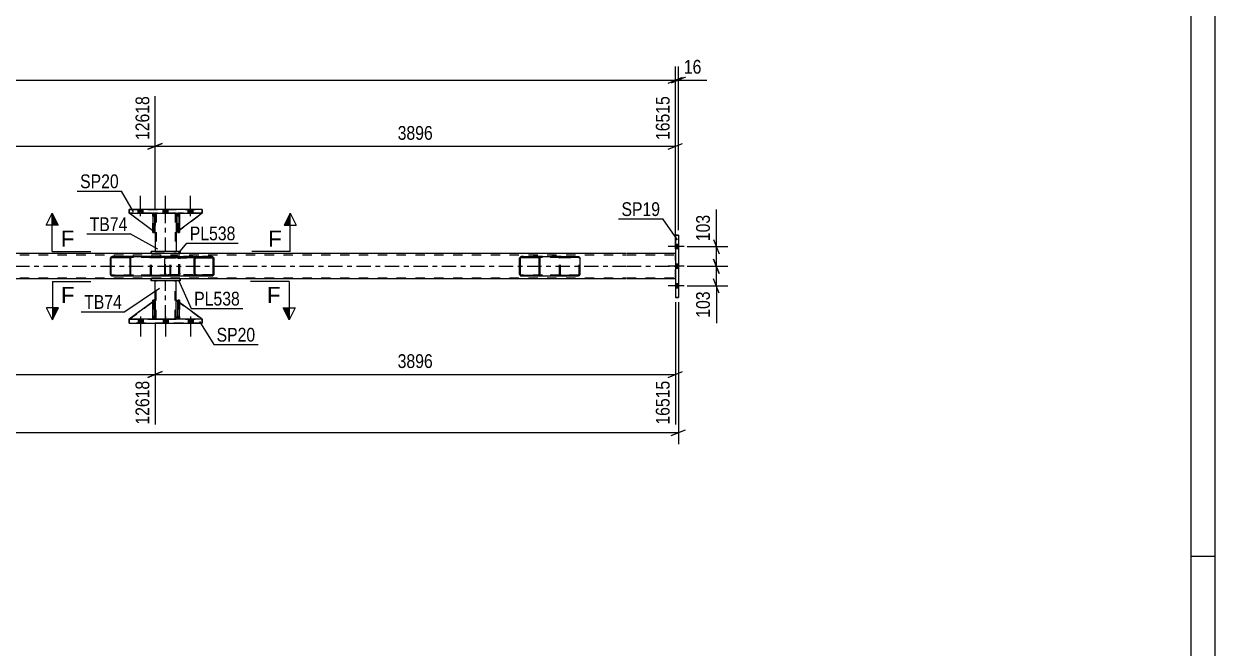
# Model space of a CAD drawing. Header units: millimetres. Extents: x -87 to 754, y -430 to 164.
# Drawn here: x 505.7 to 753.6, y -299.7 to -169.7 of the extents above; entities that cross this region are included whole.
import ezdxf

# ---------------------------------------------------------------- set-up
doc = ezdxf.new("R2010")
doc.units = ezdxf.units.MM
doc.linetypes.add('DXK_LINE_DOT2', pattern=[3.9198, 1.9599, -1.9599])
doc.linetypes.add('DXK_LINE_DOT3', pattern=[5.9187, 2.979, -0.9799, 0.9799, -0.9799])
doc.styles.add('Arial', font='ARIAL.TTF', dxfattribs={"height": 0.2})
doc.styles.add('Arial Narrow', font='ARIALN.TTF', dxfattribs={"height": 0.2})

# ---------------------------------------------------------------- blocks, each defined once
blk = doc.blocks.new('Unknown-814185698-1133')
at = {"color": 5, "linetype": 'Continuous'}
for p, q in [((753.57, -429.61), (753.57, 164.39)), ((748.57, -424.61), (748.57, 159.39)), ((753.57, -280.61), (748.57, -280.61))]:
    blk.add_line(p, q, dxfattribs=at)
blk = doc.blocks.new('Part-814185698-5415 - 5375')
at = {"linetype": 'Continuous'}
h = blk.add_hatch(dxfattribs=at)
h.set_pattern_fill('', scale=0.7, style=0, pattern_type=0)
h.set_pattern_definition([(45, (613.052, -218.4015), (-1.57154, 1.57154), [])])
h.paths.add_polyline_path([(613.08, -218.52), (613.05, -218.4), (612.98, -218.3), (612.87, -218.23), (612.74, -218.2), (609.16, -218.2), (609.03, -218.23), (608.92, -218.3), (608.85, -218.4), (608.82, -218.52), (608.82, -221.88), (608.85, -222.01), (608.92, -222.11), (609.03, -222.18), (609.16, -222.2), (612.74, -222.2), (612.87, -222.18), (612.98, -222.11), (613.05, -222.01), (613.08, -221.88)])
h.paths.add_polyline_path([(612.89, -221.95), (612.86, -222), (612.8, -222.03), (612.74, -222.04), (609.16, -222.04), (609.1, -222.03), (609.04, -222), (609, -221.95), (608.99, -221.88), (608.99, -218.52), (609, -218.46), (609.04, -218.41), (609.1, -218.38), (609.16, -218.36), (612.74, -218.36), (612.8, -218.38), (612.86, -218.41), (612.89, -218.46), (612.91, -218.52), (612.91, -221.88)])
at = {"color": 2, "linetype": 'Continuous'}
for p, q in [((608.85, -218.4), (608.82, -218.52)), ((608.82, -221.88), (608.82, -218.52)), ((608.99, -218.52), (609, -218.46)), ((608.99, -221.88), (608.99, -218.52)), ((609, -218.46), (609.04, -218.41)), ((609.16, -218.2), (609.03, -218.23)), ((609.04, -218.41), (609.1, -218.38)), ((609.1, -218.38), (609.16, -218.36)), ((609.16, -218.2), (612.74, -218.2)), ((609.16, -218.36), (612.74, -218.36)), ((612.74, -218.2), (621.09, -218.2)), ((612.87, -218.23), (612.74, -218.2)), ((612.74, -218.36), (612.8, -218.38)), ((612.8, -218.38), (612.86, -218.41)), ((612.86, -218.41), (612.89, -218.46)), ((612.89, -218.46), (612.91, -218.52)), ((612.91, -221.88), (612.91, -218.52)), ((613.08, -218.52), (613.05, -218.4)), ((613.08, -221.88), (613.08, -218.52)), ((621.09, -218.2), (621.22, -218.23)), ((621.4, -218.4), (621.43, -218.52)), ((621.43, -221.88), (621.43, -218.52)), ((608.82, -221.88), (608.85, -222.01)), ((609, -221.95), (608.99, -221.88)), ((609.04, -222), (609, -221.95)), ((609.03, -222.18), (609.16, -222.2)), ((609.1, -222.03), (609.04, -222)), ((609.16, -222.04), (609.1, -222.03)), ((609.16, -222.04), (612.74, -222.04)), ((609.16, -222.2), (612.74, -222.2)), ((612.8, -222.03), (612.74, -222.04)), ((612.74, -222.2), (612.87, -222.18)), ((612.74, -222.2), (621.09, -222.2)), ((612.86, -222), (612.8, -222.03)), ((612.89, -221.95), (612.86, -222)), ((612.91, -221.88), (612.89, -221.95)), ((613.05, -222.01), (613.08, -221.88)), ((621.22, -222.18), (621.09, -222.2)), ((621.43, -221.88), (621.4, -222.01))]:
    blk.add_line(p, q, dxfattribs=at)
at = {"color": 7, "linetype": 'DXK_LINE_DOT2'}
for p, q in [((617.51, -218.2), (609.16, -218.2)), ((617.51, -218.36), (609.16, -218.36)), ((621.09, -218.36), (612.74, -218.36)), ((617.17, -218.52), (617.2, -218.4)), ((617.17, -221.88), (617.17, -218.52)), ((617.35, -218.46), (617.34, -218.52)), ((617.34, -221.88), (617.34, -218.52)), ((617.39, -218.41), (617.35, -218.46)), ((617.38, -218.23), (617.51, -218.2)), ((617.45, -218.38), (617.39, -218.41)), ((617.51, -218.36), (617.45, -218.38)), ((617.51, -218.2), (621.09, -218.2)), ((617.51, -218.36), (621.09, -218.36)), ((621.15, -218.38), (621.09, -218.36)), ((621.21, -218.41), (621.15, -218.38)), ((621.24, -218.46), (621.21, -218.41)), ((621.26, -218.52), (621.24, -218.46)), ((621.26, -221.88), (621.26, -218.52)), ((617.51, -222.04), (609.16, -222.04)), ((617.51, -222.2), (609.16, -222.2)), ((621.09, -222.04), (612.74, -222.04)), ((617.2, -222.01), (617.17, -221.88)), ((617.34, -221.88), (617.35, -221.95)), ((617.35, -221.95), (617.39, -222)), ((617.51, -222.2), (617.38, -222.18)), ((617.39, -222), (617.41, -222.01)), ((617.41, -222.01), (617.45, -222.03)), ((617.45, -222.03), (617.51, -222.04)), ((617.51, -222.04), (621.09, -222.04)), ((617.51, -222.2), (621.09, -222.2)), ((621.09, -222.04), (621.15, -222.03)), ((621.15, -222.03), (621.21, -222)), ((621.21, -222), (621.24, -221.95)), ((621.24, -221.95), (621.26, -221.88))]:
    blk.add_line(p, q, dxfattribs=at)
at = {"color": 2, "linetype": 'Continuous'}
for centre, start, end in [((609.15, -218.54), 110.7585, 155.6802), ((612.75, -218.54), 24.3201, 69.2418), ((621.1, -218.54), 24.3201, 69.2418), ((609.15, -221.87), 204.3201, 249.2418), ((612.75, -221.87), 290.7585, 335.6802), ((621.1, -221.87), 290.7585, 335.6802)]:
    blk.add_arc(centre, 0.331, start, end, dxfattribs=at)
at = {"color": 7, "linetype": 'DXK_LINE_DOT2'}
for centre, start, end in [((617.5, -218.54), 110.7585, 155.6802), ((617.5, -221.87), 204.3201, 249.2418)]:
    blk.add_arc(centre, 0.331, start, end, dxfattribs=at)
blk = doc.blocks.new('Part-814185698-5411 - 5375')
at = {"linetype": 'Continuous'}
h = blk.add_hatch(dxfattribs=at)
h.set_pattern_fill('', scale=0.7, style=0, pattern_type=0)
h.set_pattern_definition([(45, (527.9178, -218.4017), (-1.57154, 1.57154), [])])
h.paths.add_polyline_path([(527.94, -218.52), (527.92, -218.4), (527.84, -218.3), (527.73, -218.23), (527.6, -218.2), (524.03, -218.2), (523.9, -218.23), (523.79, -218.3), (523.71, -218.4), (523.69, -218.52), (523.69, -221.88), (523.71, -222.01), (523.79, -222.11), (523.9, -222.18), (524.03, -222.2), (527.6, -222.2), (527.73, -222.18), (527.84, -222.11), (527.92, -222.01), (527.94, -221.88)])
h.paths.add_polyline_path([(527.76, -221.95), (527.72, -222), (527.67, -222.03), (527.6, -222.04), (524.03, -222.04), (523.96, -222.03), (523.91, -222), (523.87, -221.95), (523.86, -221.88), (523.86, -218.52), (523.87, -218.46), (523.91, -218.41), (523.96, -218.38), (524.03, -218.36), (527.6, -218.36), (527.67, -218.38), (527.72, -218.41), (527.76, -218.46), (527.77, -218.52), (527.77, -221.88)])
at = {"color": 2, "linetype": 'Continuous'}
for p, q in [((523.71, -218.4), (523.69, -218.52)), ((523.69, -221.88), (523.69, -218.52)), ((523.86, -218.52), (523.87, -218.46)), ((523.86, -221.88), (523.86, -218.52)), ((523.87, -218.46), (523.91, -218.41)), ((524.03, -218.2), (523.9, -218.23)), ((523.91, -218.41), (523.96, -218.38)), ((523.96, -218.38), (524.03, -218.36)), ((524.03, -218.2), (527.6, -218.2)), ((524.03, -218.36), (527.6, -218.36)), ((527.6, -218.2), (535.3, -218.2)), ((527.73, -218.23), (527.6, -218.2)), ((527.6, -218.36), (527.67, -218.38)), ((527.67, -218.38), (527.72, -218.41)), ((527.72, -218.41), (527.76, -218.46)), ((527.76, -218.46), (527.77, -218.52)), ((527.77, -221.88), (527.77, -218.52)), ((527.94, -218.52), (527.92, -218.4)), ((527.94, -221.88), (527.94, -218.52)), ((523.69, -221.88), (523.71, -222.01)), ((523.87, -221.95), (523.86, -221.88)), ((523.91, -222), (523.87, -221.95)), ((523.9, -222.18), (524.03, -222.2)), ((523.96, -222.03), (523.91, -222)), ((524.03, -222.04), (523.96, -222.03)), ((524.03, -222.04), (527.6, -222.04)), ((524.03, -222.2), (527.6, -222.2)), ((527.67, -222.03), (527.6, -222.04)), ((527.6, -222.2), (527.73, -222.18)), ((527.6, -222.2), (535.3, -222.2)), ((527.72, -222), (527.67, -222.03)), ((527.76, -221.95), (527.72, -222)), ((527.77, -221.88), (527.76, -221.95)), ((527.92, -222.01), (527.94, -221.88))]:
    blk.add_line(p, q, dxfattribs=at)
at = {"color": 7, "linetype": 'DXK_LINE_DOT2'}
for p, q in [((532.38, -218.2), (524.03, -218.2)), ((532.38, -218.36), (524.03, -218.36)), ((535.95, -218.36), (527.6, -218.36)), ((532.04, -218.52), (532.06, -218.4)), ((532.04, -221.88), (532.04, -218.52)), ((532.22, -218.46), (532.21, -218.52)), ((532.21, -221.88), (532.21, -218.52)), ((532.26, -218.41), (532.22, -218.46)), ((532.25, -218.23), (532.38, -218.2)), ((532.31, -218.38), (532.26, -218.41)), ((532.38, -218.36), (532.31, -218.38)), ((535.95, -218.2), (532.38, -218.2)), ((532.38, -218.36), (535.95, -218.36)), ((535.95, -218.2), (536.08, -218.23)), ((536.02, -218.38), (535.95, -218.36)), ((536.07, -218.41), (536.02, -218.38)), ((536.11, -218.46), (536.07, -218.41)), ((536.12, -218.52), (536.11, -218.46)), ((536.12, -221.88), (536.12, -218.52)), ((536.27, -218.4), (536.29, -218.52)), ((536.29, -221.88), (536.29, -218.52)), ((532.38, -222.04), (524.03, -222.04)), ((532.38, -222.2), (524.03, -222.2)), ((535.95, -222.04), (527.6, -222.04)), ((532.06, -222.01), (532.04, -221.88)), ((532.21, -221.88), (532.22, -221.95)), ((532.22, -221.95), (532.26, -222)), ((532.38, -222.2), (532.25, -222.18)), ((532.26, -222), (532.27, -222.01)), ((532.27, -222.01), (532.31, -222.03)), ((532.31, -222.03), (532.38, -222.04)), ((532.38, -222.04), (535.95, -222.04)), ((535.95, -222.2), (532.38, -222.2)), ((535.95, -222.04), (536.02, -222.03)), ((536.08, -222.18), (535.95, -222.2)), ((536.02, -222.03), (536.07, -222)), ((536.07, -222), (536.11, -221.95)), ((536.11, -221.95), (536.12, -221.88)), ((536.29, -221.88), (536.27, -222.01))]:
    blk.add_line(p, q, dxfattribs=at)
at = {"color": 2, "linetype": 'Continuous'}
for centre, start, end in [((524.01, -218.54), 110.7585, 155.6802), ((527.62, -218.54), 24.3201, 69.2418), ((524.01, -221.87), 204.3201, 249.2418), ((527.62, -221.87), 290.7585, 335.6802)]:
    blk.add_arc(centre, 0.331, start, end, dxfattribs=at)
at = {"color": 7, "linetype": 'DXK_LINE_DOT2'}
for centre, start, end in [((532.36, -218.54), 110.7585, 155.6802), ((535.97, -218.54), 24.3201, 69.2418), ((532.36, -221.87), 204.3201, 249.2418), ((535.97, -221.87), 290.7585, 335.6802)]:
    blk.add_arc(centre, 0.331, start, end, dxfattribs=at)
blk = doc.blocks.new('Part-814185698-5468 - 5375')
at = {"color": 2, "linetype": 'Continuous'}
for p, q in [((532.98, -209.16), (532.98, -209.76)), ((537.38, -209.16), (537.38, -209.76)), ((532.98, -213.16), (532.98, -217.16)), ((537.38, -213.16), (537.38, -217.16))]:
    blk.add_line(p, q, dxfattribs=at)
at = {"color": 7, "linetype": 'DXK_LINE_DOT2'}
for p, q in [((537.38, -209.16), (532.98, -209.16)), ((532.98, -209.16), (532.98, -209.16)), ((532.98, -209.16), (532.98, -209.16)), ((532.98, -209.16), (537.38, -209.16)), ((532.98, -209.76), (532.98, -213.16)), ((533.22, -209.16), (533.22, -217.16)), ((537.14, -209.16), (537.14, -217.16)), ((537.38, -209.16), (537.38, -209.16)), ((537.38, -209.16), (537.38, -209.16)), ((537.38, -209.76), (537.38, -213.16)), ((537.38, -217.16), (532.98, -217.16)), ((532.98, -217.16), (532.98, -217.16)), ((532.98, -217.16), (537.38, -217.16)), ((532.98, -217.16), (532.98, -217.16)), ((533.22, -217.16), (533.22, -217.16)), ((537.14, -217.16), (537.14, -217.16)), ((537.38, -217.16), (537.38, -217.16)), ((537.38, -217.16), (537.38, -217.16))]:
    blk.add_line(p, q, dxfattribs=at)
at = {"color": 7, "linetype": 'DXK_LINE_DOT3'}
blk.add_line((535.18, -217.16), (535.18, -209.16), dxfattribs=at)
blk = doc.blocks.new('Part-814185698-5534 - 5375')
at = {"color": 2, "linetype": 'Continuous'}
for p, q in [((538.18, -217.16), (532.18, -217.16)), ((532.18, -217.56), (532.18, -217.16)), ((532.18, -217.16), (532.18, -217.16)), ((538.18, -217.56), (532.18, -217.56)), ((532.18, -217.56), (532.18, -217.56)), ((538.18, -217.16), (538.18, -217.56)), ((538.18, -217.16), (538.18, -217.16)), ((538.18, -217.56), (538.18, -217.56))]:
    blk.add_line(p, q, dxfattribs=at)
at = {"color": 7, "linetype": 'DXK_LINE_DOT2'}
for p, q in [((538.18, -217.16), (532.18, -217.16)), ((532.18, -217.16), (532.18, -217.56)), ((538.18, -217.56), (532.18, -217.56)), ((538.18, -217.56), (538.18, -217.16))]:
    blk.add_line(p, q, dxfattribs=at)
blk = doc.blocks.new('Part-814185698-5486 - 5375')
at = {"linetype": 'Continuous'}
h = blk.add_hatch(dxfattribs=at)
h.set_pattern_fill('', scale=0.7, style=0, pattern_type=0)
h.set_pattern_definition([(45, (545.2497, -218.5005), (-1.57154, 1.57154), [])])
h.paths.add_polyline_path([(545.29, -218.68), (545.25, -218.5), (545.14, -218.34), (544.98, -218.24), (544.79, -218.2), (541.6, -218.2), (541.41, -218.24), (541.25, -218.34), (541.14, -218.5), (541.1, -218.68), (541.1, -221.72), (541.14, -221.91), (541.25, -222.06), (541.41, -222.17), (541.6, -222.2), (544.79, -222.2), (544.98, -222.17), (545.14, -222.06), (545.25, -221.91), (545.29, -221.72)])
h.paths.add_polyline_path([(545.02, -221.82), (544.96, -221.89), (544.88, -221.95), (544.79, -221.96), (541.6, -221.96), (541.5, -221.95), (541.42, -221.89), (541.37, -221.82), (541.35, -221.72), (541.35, -218.68), (541.37, -218.59), (541.42, -218.51), (541.5, -218.46), (541.6, -218.44), (544.79, -218.44), (544.88, -218.46), (544.96, -218.51), (545.02, -218.59), (545.04, -218.68), (545.04, -221.72)])
at = {"color": 2, "linetype": 'Continuous'}
for p, q in [((535.03, -218.68), (535.05, -218.5)), ((535.03, -221.72), (535.03, -218.68)), ((535.05, -218.5), (535.11, -218.34)), ((535.11, -218.34), (535.2, -218.24)), ((535.2, -218.24), (535.3, -218.2)), ((535.3, -218.2), (541.6, -218.2)), ((541.14, -218.5), (541.1, -218.68)), ((541.1, -221.72), (541.1, -218.68)), ((541.35, -218.68), (541.37, -218.59)), ((541.35, -221.72), (541.35, -218.68)), ((541.37, -218.59), (541.42, -218.51)), ((541.6, -218.2), (541.41, -218.24)), ((541.42, -218.51), (541.5, -218.46)), ((541.5, -218.46), (541.6, -218.44)), ((541.6, -218.2), (544.79, -218.2)), ((541.6, -218.44), (544.79, -218.44)), ((544.98, -218.24), (544.79, -218.2)), ((544.79, -218.44), (544.88, -218.46)), ((544.88, -218.46), (544.96, -218.51)), ((544.96, -218.51), (545.02, -218.59)), ((545.02, -218.59), (545.04, -218.68)), ((545.04, -221.72), (545.04, -218.68)), ((545.29, -218.68), (545.25, -218.5)), ((545.29, -221.72), (545.29, -218.68)), ((535.05, -221.91), (535.03, -221.72)), ((535.11, -222.06), (535.05, -221.91)), ((535.2, -222.17), (535.11, -222.06)), ((535.3, -222.2), (535.2, -222.17)), ((535.3, -222.2), (541.6, -222.2)), ((541.1, -221.72), (541.14, -221.91)), ((541.37, -221.82), (541.35, -221.72)), ((541.42, -221.89), (541.37, -221.82)), ((541.41, -222.17), (541.6, -222.2)), ((541.5, -221.95), (541.42, -221.89)), ((541.6, -221.96), (541.5, -221.95)), ((541.6, -221.96), (544.79, -221.96)), ((541.6, -222.2), (544.79, -222.2)), ((544.88, -221.95), (544.79, -221.96)), ((544.79, -222.2), (544.98, -222.17)), ((544.96, -221.89), (544.88, -221.95)), ((545.02, -221.82), (544.96, -221.89)), ((545.04, -221.72), (545.02, -221.82)), ((545.25, -221.91), (545.29, -221.72))]:
    blk.add_line(p, q, dxfattribs=at)
at = {"color": 7, "linetype": 'DXK_LINE_DOT2'}
for p, q in [((535.18, -218.59), (535.17, -218.68)), ((535.17, -221.72), (535.17, -218.68)), ((535.2, -218.51), (535.18, -218.59)), ((535.25, -218.46), (535.2, -218.51)), ((535.3, -218.44), (535.25, -218.46)), ((537.64, -218.2), (535.3, -218.2)), ((541.6, -218.44), (535.3, -218.44)), ((535.3, -218.44), (537.64, -218.44)), ((536.29, -218.44), (536.29, -218.2)), ((544.79, -218.2), (537.64, -218.2)), ((537.64, -218.2), (537.83, -218.24)), ((537.64, -218.44), (544.79, -218.44)), ((537.73, -218.46), (537.64, -218.44)), ((537.81, -218.51), (537.73, -218.46)), ((537.87, -218.59), (537.81, -218.51)), ((537.89, -218.68), (537.87, -218.59)), ((537.89, -221.72), (537.89, -218.68)), ((538.1, -218.5), (538.14, -218.68)), ((538.14, -221.72), (538.14, -218.68)), ((535.17, -221.72), (535.18, -221.82)), ((535.18, -221.82), (535.2, -221.89)), ((535.2, -221.89), (535.25, -221.95)), ((535.25, -221.95), (535.3, -221.96)), ((537.64, -221.96), (535.3, -221.96)), ((535.3, -221.96), (541.6, -221.96)), ((537.64, -222.2), (535.3, -222.2)), ((536.29, -222.2), (536.29, -221.96)), ((537.64, -221.96), (537.73, -221.95)), ((544.79, -221.96), (537.64, -221.96)), ((537.83, -222.17), (537.64, -222.2)), ((537.64, -222.2), (544.79, -222.2)), ((537.73, -221.95), (537.81, -221.89)), ((537.81, -221.89), (537.87, -221.82)), ((537.87, -221.82), (537.89, -221.72)), ((538.14, -221.72), (538.1, -221.91))]:
    blk.add_line(p, q, dxfattribs=at)
for centre, start, end in [((537.65, -218.7), 23.8496, 68.8061), ((537.65, -221.71), 291.1942, 336.1507)]:
    blk.add_arc(centre, 0.492, start, end, dxfattribs=at)
at = {"color": 2, "linetype": 'Continuous'}
for centre, start, end in [((541.59, -218.7), 111.1942, 156.1507), ((544.8, -218.7), 23.8495, 68.806), ((541.59, -221.71), 203.8495, 248.806), ((544.8, -221.71), 291.1942, 336.1507)]:
    blk.add_arc(centre, 0.492, start, end, dxfattribs=at)
blk = doc.blocks.new('Part-814185698-5635 - 5375')
at = {"color": 2, "linetype": 'Continuous'}
for p, q in [((527.58, -231.24), (527.58, -232.04)), ((542.78, -231.24), (527.58, -231.24)), ((527.58, -231.24), (527.58, -231.24)), ((527.58, -232.04), (542.78, -232.04)), ((527.58, -232.04), (527.58, -232.04)), ((542.78, -232.04), (542.78, -231.24)), ((542.78, -231.24), (542.78, -231.24)), ((542.78, -232.04), (542.78, -232.04))]:
    blk.add_line(p, q, dxfattribs=at)
at = {"color": 7, "linetype": 'DXK_LINE_DOT2'}
for p, q in [((527.58, -232.04), (527.58, -231.24)), ((527.58, -231.24), (542.78, -231.24)), ((542.78, -232.04), (527.58, -232.04)), ((542.78, -231.24), (542.78, -232.04))]:
    blk.add_line(p, q, dxfattribs=at)
blk = doc.blocks.new('Part-814185698-5526 - 5375')
at = {"color": 7, "linetype": 'DXK_LINE_DOT2'}
for p, q in [((527.58, -231.24), (532.98, -227.24)), ((532.85, -227.34), (532.53, -227.57)), ((532.98, -227.24), (532.98, -230.64)), ((527.58, -231.24), (532.38, -231.24)), ((532.98, -230.64), (532.38, -231.24)), ((532.85, -230.77), (532.53, -231.09))]:
    blk.add_line(p, q, dxfattribs=at)
at = {"color": 2, "linetype": 'Continuous'}
for p, q in [((532.53, -227.57), (527.58, -231.24)), ((532.98, -227.24), (532.85, -227.34)), ((532.98, -230.64), (532.98, -227.24)), ((532.98, -227.24), (532.98, -227.24)), ((532.53, -231.09), (532.38, -231.24)), ((532.98, -230.64), (532.85, -230.77)), ((532.98, -230.64), (532.98, -230.64))]:
    blk.add_line(p, q, dxfattribs=at)
blk = doc.blocks.new('Part-814185698-5529 - 5375')
at = {"color": 7, "linetype": 'DXK_LINE_DOT2'}
for p, q in [((537.38, -230.64), (537.38, -227.24)), ((537.38, -227.24), (542.78, -231.24)), ((537.98, -231.24), (537.38, -230.64)), ((542.78, -231.24), (537.98, -231.24))]:
    blk.add_line(p, q, dxfattribs=at)
blk = doc.blocks.new('Part-814185698-5539 - 5375')
at = {"color": 2, "linetype": 'Continuous'}
for p, q in [((538.18, -222.84), (532.18, -222.84)), ((532.18, -223.24), (532.18, -222.84)), ((532.18, -222.84), (532.18, -222.84)), ((538.18, -222.84), (538.18, -223.24)), ((538.18, -222.84), (538.18, -222.84)), ((538.18, -223.24), (532.18, -223.24)), ((532.18, -223.24), (532.18, -223.24)), ((538.18, -223.24), (538.18, -223.24))]:
    blk.add_line(p, q, dxfattribs=at)
at = {"color": 7, "linetype": 'DXK_LINE_DOT2'}
for p, q in [((538.18, -222.84), (532.18, -222.84)), ((532.18, -222.84), (532.18, -223.24)), ((538.18, -223.24), (538.18, -222.84)), ((538.18, -223.24), (532.18, -223.24))]:
    blk.add_line(p, q, dxfattribs=at)
blk = doc.blocks.new('Part-814185698-5544 - 5375')
at = {"color": 2, "linetype": 'Continuous'}
for p, q in [((532.98, -227.24), (532.98, -223.24)), ((537.38, -227.24), (537.38, -223.24)), ((532.98, -231.24), (532.98, -230.64)), ((537.38, -231.24), (537.38, -230.64))]:
    blk.add_line(p, q, dxfattribs=at)
at = {"color": 7, "linetype": 'DXK_LINE_DOT2'}
for p, q in [((537.38, -223.24), (532.98, -223.24)), ((537.38, -223.24), (532.98, -223.24)), ((533.22, -231.24), (533.22, -223.24)), ((537.14, -231.24), (537.14, -223.24)), ((532.98, -230.64), (532.98, -227.24)), ((537.38, -230.64), (537.38, -227.24)), ((537.38, -231.24), (532.98, -231.24)), ((532.98, -231.24), (532.98, -231.24)), ((532.98, -231.24), (537.38, -231.24)), ((532.98, -231.24), (532.98, -231.24)), ((533.22, -231.24), (533.22, -231.24)), ((537.14, -231.24), (537.14, -231.24)), ((537.38, -231.24), (537.38, -231.24)), ((537.38, -231.24), (537.38, -231.24))]:
    blk.add_line(p, q, dxfattribs=at)
at = {"color": 7, "linetype": 'DXK_LINE_DOT3'}
blk.add_line((535.18, -231.24), (535.18, -223.24), dxfattribs=at)
blk = doc.blocks.new('Part-814185698-5545 - 5375')
at = {"color": 7, "linetype": 'DXK_LINE_DOT2'}
for p, q in [((537.73, -209.76), (537.73, -209.16)), ((537.73, -209.16), (537.73, -209.16)), ((537.73, -209.16), (537.73, -213.16)), ((538.05, -209.16), (537.73, -209.16)), ((537.73, -213.16), (537.73, -209.76)), ((537.73, -209.76), (538.05, -209.76)), ((538.05, -209.76), (538.05, -209.16)), ((538.05, -213.16), (538.05, -209.16)), ((538.05, -209.76), (538.05, -213.16)), ((537.73, -213.16), (538.05, -213.16))]:
    blk.add_line(p, q, dxfattribs=at)
blk = doc.blocks.new('Part-814185698-5551 - 5375')
at = {"color": 7, "linetype": 'DXK_LINE_DOT2'}
for p, q in [((631.03, -217.56), (54.05, -217.57)), ((54.05, -217.81), (631.03, -217.8)), ((54.05, -217.81), (631.03, -217.8)), ((538.18, -217.56), (532.18, -217.56)), ((641.25, -217.56), (631.13, -217.56)), ((631.13, -217.8), (641.25, -217.8)), ((631.13, -217.8), (641.25, -217.8)), ((641.25, -222.84), (641.25, -217.56)), ((641.25, -217.56), (641.25, -217.56)), ((641.25, -222.84), (641.25, -217.6)), ((54.05, -222.61), (631.03, -222.6)), ((54.05, -222.61), (631.03, -222.6)), ((631.03, -222.84), (54.05, -222.85)), ((538.18, -222.84), (532.18, -222.84)), ((631.13, -222.6), (641.25, -222.6)), ((631.13, -222.6), (641.25, -222.6)), ((641.25, -222.84), (631.13, -222.84)), ((641.25, -222.6), (641.25, -222.6)), ((641.25, -222.84), (641.25, -222.84))]:
    blk.add_line(p, q, dxfattribs=at)
at = {"color": 2, "linetype": 'Continuous'}
for p, q in [((532.18, -217.56), (367.91, -217.56)), ((631.03, -217.56), (538.18, -217.56)), ((641.25, -217.56), (631.13, -217.56)), ((532.18, -222.84), (367.91, -222.84)), ((631.03, -222.84), (538.18, -222.84)), ((641.25, -222.84), (631.13, -222.84))]:
    blk.add_line(p, q, dxfattribs=at)
at = {"color": 7, "linetype": 'DXK_LINE_DOT3'}
for p, q in [((54.05, -220.21), (631.03, -220.2)), ((631.13, -220.2), (641.25, -220.2))]:
    blk.add_line(p, q, dxfattribs=at)
blk = doc.blocks.new('Part-814185698-5552 - 5375')
at = {"color": 7, "linetype": 'DXK_LINE_DOT2'}
for p, q in [((532.85, -227.24), (532.53, -227.24)), ((532.53, -230.64), (532.53, -227.24)), ((532.53, -231.24), (532.53, -227.24)), ((532.85, -227.24), (532.85, -230.64)), ((532.85, -231.24), (532.85, -227.24)), ((532.85, -230.64), (532.53, -230.64)), ((532.53, -231.24), (532.53, -230.64)), ((532.85, -231.24), (532.53, -231.24)), ((532.85, -230.64), (532.85, -231.24)), ((532.85, -231.24), (532.85, -231.24))]:
    blk.add_line(p, q, dxfattribs=at)
blk = doc.blocks.new('Part-814185698-5553 - 5375')
at = {"color": 2, "linetype": 'Continuous'}
for p, q in [((537.73, -231.24), (537.73, -227.24)), ((537.73, -227.24), (538.05, -227.24)), ((538.05, -231.24), (538.05, -227.24)), ((537.73, -231.24), (537.73, -231.24)), ((538.05, -231.24), (537.73, -231.24))]:
    blk.add_line(p, q, dxfattribs=at)
at = {"color": 7, "linetype": 'DXK_LINE_DOT2'}
for p, q in [((537.73, -227.24), (537.73, -230.64)), ((538.05, -230.64), (538.05, -227.24)), ((537.73, -230.64), (537.73, -231.24)), ((537.73, -230.64), (538.05, -230.64)), ((538.05, -231.24), (538.05, -230.64)), ((538.05, -231.24), (538.05, -231.24))]:
    blk.add_line(p, q, dxfattribs=at)
blk = doc.blocks.new('Part-814185698-5554 - 5375')
at = {"color": 2, "linetype": 'Continuous'}
for p, q in [((532.53, -231.24), (532.53, -227.24)), ((532.53, -227.24), (532.85, -227.24)), ((532.85, -231.24), (532.85, -227.24)), ((532.53, -231.24), (532.53, -231.24)), ((532.85, -231.24), (532.53, -231.24))]:
    blk.add_line(p, q, dxfattribs=at)
at = {"color": 7, "linetype": 'DXK_LINE_DOT2'}
for p, q in [((532.53, -227.24), (532.53, -230.64)), ((532.85, -230.64), (532.85, -227.24)), ((532.53, -230.64), (532.53, -231.24)), ((532.53, -230.64), (532.85, -230.64)), ((532.85, -231.24), (532.85, -230.64)), ((532.85, -231.24), (532.85, -231.24))]:
    blk.add_line(p, q, dxfattribs=at)
blk = doc.blocks.new('Part-814185698-5557 - 5375')
at = {"color": 7, "linetype": 'DXK_LINE_DOT2'}
for p, q in [((532.98, -227.24), (527.58, -231.24)), ((527.58, -231.24), (532.98, -227.24)), ((532.98, -230.64), (532.98, -227.24)), ((532.98, -227.24), (532.98, -227.24)), ((532.98, -227.24), (532.98, -230.64)), ((527.58, -231.24), (532.38, -231.24)), ((532.38, -231.24), (532.98, -230.64)), ((532.98, -230.64), (532.38, -231.24)), ((532.98, -230.64), (532.98, -230.64))]:
    blk.add_line(p, q, dxfattribs=at)
blk = doc.blocks.new('Part-814185698-5580 - 5375')
at = {"color": 7, "linetype": 'DXK_LINE_DOT2'}
for p, q in [((532.53, -209.76), (532.53, -209.16)), ((532.53, -209.16), (532.53, -209.16)), ((532.53, -209.16), (532.53, -213.16)), ((532.85, -209.16), (532.53, -209.16)), ((532.53, -213.16), (532.53, -209.76)), ((532.53, -209.76), (532.85, -209.76)), ((532.85, -209.76), (532.85, -209.16)), ((532.85, -213.16), (532.85, -209.16)), ((532.85, -209.76), (532.85, -213.16)), ((532.53, -213.16), (532.85, -213.16))]:
    blk.add_line(p, q, dxfattribs=at)
blk = doc.blocks.new('Part-814185698-5581 - 5375')
at = {"color": 2, "linetype": 'Continuous'}
for p, q in [((538.05, -209.16), (537.73, -209.16)), ((537.73, -209.16), (537.73, -213.16)), ((538.05, -209.16), (538.05, -209.16)), ((538.05, -209.16), (538.05, -213.16)), ((538.05, -213.16), (537.73, -213.16))]:
    blk.add_line(p, q, dxfattribs=at)
at = {"color": 7, "linetype": 'DXK_LINE_DOT2'}
for p, q in [((537.73, -209.76), (537.73, -209.16)), ((538.05, -209.76), (537.73, -209.76)), ((537.73, -209.76), (537.73, -213.16)), ((538.05, -209.76), (538.05, -209.16)), ((538.05, -209.16), (538.05, -209.16)), ((538.05, -213.16), (538.05, -209.76))]:
    blk.add_line(p, q, dxfattribs=at)
blk = doc.blocks.new('Part-814185698-5582 - 5375')
at = {"color": 2, "linetype": 'Continuous'}
for p, q in [((532.85, -209.16), (532.53, -209.16)), ((532.53, -209.16), (532.53, -213.16)), ((532.85, -209.16), (532.85, -209.16)), ((532.85, -209.16), (532.85, -213.16)), ((532.85, -213.16), (532.53, -213.16))]:
    blk.add_line(p, q, dxfattribs=at)
at = {"color": 7, "linetype": 'DXK_LINE_DOT2'}
for p, q in [((532.53, -209.76), (532.53, -209.16)), ((532.85, -209.76), (532.53, -209.76)), ((532.53, -209.76), (532.53, -213.16)), ((532.85, -209.76), (532.85, -209.16)), ((532.85, -209.16), (532.85, -209.16)), ((532.85, -213.16), (532.85, -209.76))]:
    blk.add_line(p, q, dxfattribs=at)
blk = doc.blocks.new('Part-814185698-5585 - 5375')
at = {"color": 7, "linetype": 'DXK_LINE_DOT2'}
for p, q in [((532.98, -213.16), (527.58, -209.16)), ((527.58, -209.16), (532.38, -209.16)), ((532.38, -209.16), (532.98, -209.76)), ((532.98, -209.76), (532.38, -209.16)), ((532.98, -209.76), (532.98, -213.16)), ((532.98, -209.76), (532.98, -209.76)), ((532.98, -209.76), (532.98, -213.16))]:
    blk.add_line(p, q, dxfattribs=at)
blk = doc.blocks.new('Part-814185698-5588 - 5375')
at = {"color": 2, "linetype": 'Continuous'}
for p, q in [((532.53, -212.83), (527.58, -209.16)), ((532.53, -209.32), (532.38, -209.16)), ((532.98, -209.76), (532.85, -209.64)), ((532.98, -209.76), (532.98, -209.76)), ((532.98, -213.16), (532.98, -209.76)), ((532.85, -213.07), (532.98, -213.16)), ((532.98, -213.16), (532.98, -213.16))]:
    blk.add_line(p, q, dxfattribs=at)
at = {"color": 7, "linetype": 'DXK_LINE_DOT2'}
for p, q in [((532.38, -209.16), (527.58, -209.16)), ((532.38, -209.16), (532.98, -209.76)), ((532.85, -209.64), (532.53, -209.32)), ((532.98, -209.76), (532.98, -213.16)), ((532.85, -213.07), (532.53, -212.83))]:
    blk.add_line(p, q, dxfattribs=at)
blk = doc.blocks.new('Part-814185698-5591 - 5375')
at = {"color": 7, "linetype": 'DXK_LINE_DOT2'}
for p, q in [((537.98, -209.16), (537.38, -209.76)), ((537.38, -213.16), (542.78, -209.16)), ((537.38, -209.76), (537.38, -213.16)), ((542.78, -209.16), (537.98, -209.16))]:
    blk.add_line(p, q, dxfattribs=at)
blk = doc.blocks.new('Part-814185698-5604 - 5375')
at = {"color": 2, "linetype": 'Continuous'}
for p, q in [((537.73, -209.41), (537.38, -209.76)), ((537.38, -209.76), (537.38, -213.16)), ((542.78, -209.16), (538.05, -212.67)), ((537.73, -212.9), (537.38, -213.16))]:
    blk.add_line(p, q, dxfattribs=at)
at = {"color": 7, "linetype": 'DXK_LINE_DOT2'}
for p, q in [((537.98, -209.16), (537.73, -209.41)), ((542.78, -209.16), (537.98, -209.16)), ((538.05, -212.67), (537.73, -212.9))]:
    blk.add_line(p, q, dxfattribs=at)
blk = doc.blocks.new('Part-814185698-5605 - 5375')
at = {"color": 7, "linetype": 'DXK_LINE_DOT2'}
for p, q in [((538.05, -227.24), (537.73, -227.24)), ((537.73, -230.64), (537.73, -227.24)), ((537.73, -231.24), (537.73, -227.24)), ((538.05, -227.24), (538.05, -230.64)), ((538.05, -231.24), (538.05, -227.24)), ((538.05, -230.64), (537.73, -230.64)), ((537.73, -231.24), (537.73, -230.64)), ((538.05, -231.24), (537.73, -231.24)), ((538.05, -230.64), (538.05, -231.24)), ((538.05, -231.24), (538.05, -231.24))]:
    blk.add_line(p, q, dxfattribs=at)
blk = doc.blocks.new('Part-814185698-5615 - 5375')
at = {"color": 2, "linetype": 'Continuous'}
for p, q in [((641.25, -213.7), (641.25, -213.7)), ((641.25, -213.7), (641.89, -213.7)), ((641.25, -213.7), (641.25, -226.7)), ((641.89, -213.7), (641.89, -213.7)), ((641.89, -213.7), (641.89, -226.7)), ((641.25, -226.7), (641.25, -226.7)), ((641.89, -226.7), (641.25, -226.7)), ((641.89, -226.7), (641.89, -226.7))]:
    blk.add_line(p, q, dxfattribs=at)
at = {"color": 7, "linetype": 'DXK_LINE_DOT2'}
for p, q in [((641.89, -213.7), (641.25, -213.7)), ((641.25, -213.7), (641.25, -226.7)), ((641.89, -213.7), (641.89, -226.7)), ((641.25, -226.7), (641.89, -226.7))]:
    blk.add_line(p, q, dxfattribs=at)
blk = doc.blocks.new('Part-814185698-5630 - 5375')
at = {"color": 2, "linetype": 'Continuous'}
for p, q in [((537.38, -230.64), (537.38, -227.24)), ((537.73, -227.51), (537.38, -227.24)), ((542.78, -231.24), (538.05, -227.74)), ((537.73, -231), (537.38, -230.64))]:
    blk.add_line(p, q, dxfattribs=at)
at = {"color": 7, "linetype": 'DXK_LINE_DOT2'}
for p, q in [((538.05, -227.74), (537.73, -227.51)), ((537.98, -231.24), (537.73, -231)), ((542.78, -231.24), (537.98, -231.24)), ((542.78, -231.24), (542.78, -231.24)), ((542.78, -231.24), (542.78, -231.24))]:
    blk.add_line(p, q, dxfattribs=at)
blk = doc.blocks.new('Part-814185698-5640 - 5375')
at = {"color": 2, "linetype": 'Continuous'}
for p, q in [((542.78, -208.36), (527.58, -208.36)), ((527.58, -208.36), (527.58, -209.16)), ((527.58, -208.36), (527.58, -208.36)), ((527.58, -209.16), (542.78, -209.16)), ((527.58, -209.16), (527.58, -209.16)), ((542.78, -209.16), (542.78, -208.36)), ((542.78, -208.36), (542.78, -208.36)), ((542.78, -209.16), (542.78, -209.16))]:
    blk.add_line(p, q, dxfattribs=at)
at = {"color": 7, "linetype": 'DXK_LINE_DOT2'}
for p, q in [((527.58, -208.36), (542.78, -208.36)), ((527.58, -209.16), (527.58, -208.36)), ((527.58, -209.16), (542.78, -209.16)), ((542.78, -208.36), (542.78, -209.16))]:
    blk.add_line(p, q, dxfattribs=at)
blk = doc.blocks.new('Bolt-814185698-5660 - 5375')
at = {"linetype": 'Continuous'}
for points in [[(530.5, -231.24), (529.46, -231.24), (529.46, -232.04), (530.5, -232.04)], [(530.5, -231.24), (529.46, -231.24), (529.46, -232.04), (530.5, -232.04)], [(530.5, -231.24), (529.46, -231.24), (529.46, -232.04), (530.5, -232.04)], [(535.7, -231.24), (534.66, -231.24), (534.66, -232.04), (535.7, -232.04)], [(535.7, -231.24), (534.66, -231.24), (534.66, -232.04), (535.7, -232.04)], [(540.9, -231.24), (539.86, -231.24), (539.86, -232.04), (540.9, -232.04)], [(540.9, -231.24), (539.86, -231.24), (539.86, -232.04), (540.9, -232.04)], [(540.9, -231.24), (539.86, -231.24), (539.86, -232.04), (540.9, -232.04)]]:
    blk.add_hatch(color=1, dxfattribs=at).paths.add_polyline_path(points)
at = {"color": 1, "linetype": 'Continuous'}
for p, q in [((529.46, -231.24), (529.46, -232.04)), ((529.46, -231.24), (529.46, -232.04)), ((529.46, -231.24), (529.46, -232.04)), ((529.98, -230.64), (529.98, -234.84)), ((529.98, -230.64), (529.98, -234.84)), ((529.98, -230.64), (529.98, -234.84)), ((530.5, -231.24), (530.5, -232.04)), ((530.5, -231.24), (530.5, -232.04)), ((530.5, -231.24), (530.5, -232.04)), ((534.66, -231.24), (534.66, -232.04)), ((534.66, -231.24), (534.66, -232.04)), ((535.18, -230.64), (535.18, -234.84)), ((535.18, -230.64), (535.18, -234.84)), ((535.7, -231.24), (535.7, -232.04)), ((535.7, -231.24), (535.7, -232.04)), ((539.86, -231.24), (539.86, -232.04)), ((539.86, -231.24), (539.86, -232.04)), ((539.86, -231.24), (539.86, -232.04)), ((540.38, -230.64), (540.38, -234.84)), ((540.38, -230.64), (540.38, -234.84)), ((540.38, -230.64), (540.38, -234.84)), ((540.9, -231.24), (540.9, -232.04)), ((540.9, -231.24), (540.9, -232.04)), ((540.9, -231.24), (540.9, -232.04))]:
    blk.add_line(p, q, dxfattribs=at)
blk = doc.blocks.new('Bolt-814185698-5661 - 5375')
at = {"linetype": 'Continuous'}
for points in [[(529.46, -209.16), (530.5, -209.16), (530.5, -208.36), (529.46, -208.36)], [(529.46, -209.16), (530.5, -209.16), (530.5, -208.36), (529.46, -208.36)], [(529.46, -209.16), (530.5, -209.16), (530.5, -208.36), (529.46, -208.36)], [(534.66, -209.16), (535.7, -209.16), (535.7, -208.36), (534.66, -208.36)], [(534.66, -209.16), (535.7, -209.16), (535.7, -208.36), (534.66, -208.36)], [(539.86, -209.16), (540.9, -209.16), (540.9, -208.36), (539.86, -208.36)], [(539.86, -209.16), (540.9, -209.16), (540.9, -208.36), (539.86, -208.36)], [(539.86, -209.16), (540.9, -209.16), (540.9, -208.36), (539.86, -208.36)]]:
    blk.add_hatch(color=1, dxfattribs=at).paths.add_polyline_path(points)
at = {"color": 1, "linetype": 'Continuous'}
for p, q in [((529.98, -209.76), (529.98, -205.56)), ((529.98, -209.76), (529.98, -205.56)), ((529.98, -209.76), (529.98, -205.56)), ((535.18, -209.76), (535.18, -205.56)), ((535.18, -209.76), (535.18, -205.56)), ((540.38, -209.76), (540.38, -205.56)), ((540.38, -209.76), (540.38, -205.56)), ((540.38, -209.76), (540.38, -205.56)), ((529.46, -209.16), (529.46, -208.36)), ((529.46, -209.16), (529.46, -208.36)), ((529.46, -209.16), (529.46, -208.36)), ((530.5, -209.16), (530.5, -208.36)), ((530.5, -209.16), (530.5, -208.36)), ((530.5, -209.16), (530.5, -208.36)), ((534.66, -209.16), (534.66, -208.36)), ((534.66, -209.16), (534.66, -208.36)), ((535.7, -209.16), (535.7, -208.36)), ((535.7, -209.16), (535.7, -208.36)), ((539.86, -209.16), (539.86, -208.36)), ((539.86, -209.16), (539.86, -208.36)), ((539.86, -209.16), (539.86, -208.36)), ((540.9, -209.16), (540.9, -208.36)), ((540.9, -209.16), (540.9, -208.36)), ((540.9, -209.16), (540.9, -208.36))]:
    blk.add_line(p, q, dxfattribs=at)
blk = doc.blocks.new('Bolt-814185698-5678 - 5375')
at = {"linetype": 'Continuous'}
for points in [[(641.89, -216.54), (641.89, -215.66), (641.25, -215.66), (641.25, -216.54)], [(641.89, -216.54), (641.89, -215.66), (641.25, -215.66), (641.25, -216.54)], [(641.89, -216.54), (641.89, -215.66), (641.25, -215.66), (641.25, -216.54)], [(641.89, -220.64), (641.89, -219.76), (641.25, -219.76), (641.25, -220.64)], [(641.89, -220.64), (641.89, -219.76), (641.25, -219.76), (641.25, -220.64)], [(641.89, -224.74), (641.89, -223.86), (641.25, -223.86), (641.25, -224.74)], [(641.89, -224.74), (641.89, -223.86), (641.25, -223.86), (641.25, -224.74)], [(641.89, -224.74), (641.89, -223.86), (641.25, -223.86), (641.25, -224.74)]]:
    blk.add_hatch(color=1, dxfattribs=at).paths.add_polyline_path(points)
at = {"color": 1, "linetype": 'Continuous'}
for p, q in [((641.89, -215.66), (641.25, -215.66)), ((641.89, -215.66), (641.25, -215.66)), ((641.89, -215.66), (641.25, -215.66)), ((643.05, -216.1), (639.73, -216.1)), ((643.05, -216.1), (639.73, -216.1)), ((643.05, -216.1), (639.73, -216.1)), ((641.89, -216.54), (641.25, -216.54)), ((641.89, -216.54), (641.25, -216.54)), ((641.89, -216.54), (641.25, -216.54)), ((643.05, -220.2), (639.73, -220.2)), ((643.05, -220.2), (639.73, -220.2)), ((641.89, -219.76), (641.25, -219.76)), ((641.89, -219.76), (641.25, -219.76)), ((641.89, -220.64), (641.25, -220.64)), ((641.89, -220.64), (641.25, -220.64)), ((643.05, -224.3), (639.73, -224.3)), ((643.05, -224.3), (639.73, -224.3)), ((643.05, -224.3), (639.73, -224.3)), ((641.89, -223.86), (641.25, -223.86)), ((641.89, -223.86), (641.25, -223.86)), ((641.89, -223.86), (641.25, -223.86)), ((641.89, -224.74), (641.25, -224.74)), ((641.89, -224.74), (641.25, -224.74)), ((641.89, -224.74), (641.25, -224.74))]:
    blk.add_line(p, q, dxfattribs=at)
blk = doc.blocks.new('StraightDimension-814185698-5689 - 5375')
at = {"color": 7, "linetype": 'Continuous'}
for p, q in [((532.98, -208.16), (532.98, -184.79)), ((362.71, -208.16), (362.71, -186.62)), ((364.21, -194.63), (361.21, -195.83)), ((362.71, -195.23), (532.98, -195.23)), ((531.48, -195.83), (534.48, -194.63))]:
    blk.add_line(p, q, dxfattribs=at)
at = {"color": 0, "linetype": 'Continuous'}
blk.add_wipeout([(532.38, -184.19), (528.18, -184.19), (528.18, -194.53), (532.38, -194.53)], dxfattribs=at)
at = {"color": 0}
blk.add_wipeout([(452.1, -194.48), (452.1, -190.28), (443.59, -190.28), (443.59, -194.48)], dxfattribs=at)
at = {"color": 3, "linetype": 'Continuous', "style": 'Arial Narrow'}
blk.add_text('12618', height=2.863, rotation=90.0002, dxfattribs=at).set_placement((531.78, -193.93))
at = {"color": 3, "style": 'Arial Narrow'}
blk.add_text('4257', height=2.863, dxfattribs=at).set_placement((444.19, -193.88))
blk = doc.blocks.new('StraightDimension-814185698-5715 - 5375')
at = {"color": 7, "linetype": 'Continuous'}
for p, q in [((641.25, -227.7), (641.25, -253.16)), ((532.98, -232.24), (532.98, -253.16)), ((534.48, -242.12), (531.48, -243.32)), ((532.98, -242.72), (641.25, -242.72)), ((639.75, -243.32), (642.75, -242.12))]:
    blk.add_line(p, q, dxfattribs=at)
at = {"color": 0}
blk.add_wipeout([(591.37, -241.97), (591.37, -237.77), (582.86, -237.77), (582.86, -241.97)], dxfattribs=at)
at = {"color": 0, "linetype": 'Continuous'}
blk.add_wipeout([(640.65, -243.42), (636.45, -243.42), (636.45, -253.76), (640.65, -253.76)], dxfattribs=at)
at = {"color": 3, "style": 'Arial Narrow'}
blk.add_text('3896', height=2.863, dxfattribs=at).set_placement((583.46, -241.37))
at = {"color": 3, "linetype": 'Continuous', "style": 'Arial Narrow'}
blk.add_text('16515', height=2.863, rotation=90.0002, dxfattribs=at).set_placement((640.05, -253.16))
blk = doc.blocks.new('StraightDimension-814185698-7771 - 5375')
at = {"color": 7, "linetype": 'Continuous'}
for p, q in [((639.75, -182.07), (642.75, -180.87)), ((643.39, -180.87), (640.39, -182.07)), ((641.25, -212.7), (641.25, -178.62)), ((641.89, -212.7), (641.89, -178.62)), ((641.25, -181.47), (641.89, -181.47))]:
    blk.add_line(p, q, dxfattribs=at)
at = {"color": 0}
blk.add_wipeout([(647.27, -180.72), (647.27, -176.52), (642.41, -176.52), (642.41, -180.72)], dxfattribs=at)
at = {"color": 7, "linetype": 'Continuous'}
blk.add_line((641.89, -181.47), (647.79, -181.47), dxfattribs=at)
blk.add_line((641.89, -181.47), (647.79, -181.47), dxfattribs=at)
at = {"color": 3, "style": 'Arial Narrow'}
blk.add_text('16', height=2.863, dxfattribs=at).set_placement((643.01, -180.12))
blk = doc.blocks.new('StraightDimension-814185698-5682 - 5375')
at = {"color": 7, "linetype": 'Continuous'}
for p, q in [((532.98, -208.16), (532.98, -184.79)), ((641.25, -216.56), (641.25, -184.79)), ((534.48, -194.63), (531.48, -195.83)), ((532.98, -195.23), (641.25, -195.23)), ((639.75, -195.83), (642.75, -194.63))]:
    blk.add_line(p, q, dxfattribs=at)
at = {"color": 0, "linetype": 'Continuous'}
blk.add_wipeout([(640.65, -184.19), (636.45, -184.19), (636.45, -194.53), (640.65, -194.53)], dxfattribs=at)
at = {"color": 0}
blk.add_wipeout([(591.37, -194.48), (591.37, -190.28), (582.86, -190.28), (582.86, -194.48)], dxfattribs=at)
at = {"color": 3, "linetype": 'Continuous', "style": 'Arial Narrow'}
blk.add_text('16515', height=2.863, rotation=90.0002, dxfattribs=at).set_placement((640.05, -193.93))
at = {"color": 3, "style": 'Arial Narrow'}
blk.add_text('3896', height=2.863, dxfattribs=at).set_placement((583.46, -193.88))
blk = doc.blocks.new('StraightDimension-814185698-5724 - 5375')
at = {"color": 7, "linetype": 'Continuous'}
for p, q in [((362.71, -232.24), (362.71, -251.33)), ((532.98, -232.24), (532.98, -253.16)), ((364.21, -242.12), (361.21, -243.32)), ((362.71, -242.72), (532.98, -242.72)), ((531.48, -243.32), (534.48, -242.12))]:
    blk.add_line(p, q, dxfattribs=at)
at = {"color": 0}
blk.add_wipeout([(452.1, -241.97), (452.1, -237.77), (443.59, -237.77), (443.59, -241.97)], dxfattribs=at)
at = {"color": 0, "linetype": 'Continuous'}
blk.add_wipeout([(532.38, -243.42), (528.18, -243.42), (528.18, -253.76), (532.38, -253.76)], dxfattribs=at)
at = {"color": 3, "style": 'Arial Narrow'}
blk.add_text('4257', height=2.863, dxfattribs=at).set_placement((444.19, -241.37))
at = {"color": 3, "linetype": 'Continuous', "style": 'Arial Narrow'}
blk.add_text('12618', height=2.863, rotation=90.0002, dxfattribs=at).set_placement((531.78, -253.16))
blk = doc.blocks.new('StraightDimension-814185698-5769 - 5375')
at = {"color": 7, "linetype": 'Continuous'}
for p, q in [((641.89, -227.7), (641.89, -257.22)), ((35.99, -254.82), (641.89, -254.82)), ((640.39, -255.42), (643.39, -254.22))]:
    blk.add_line(p, q, dxfattribs=at)
blk = doc.blocks.new('StraightDimension-814185698-5793 - 5375')
at = {"color": 7, "linetype": 'Continuous'}
for p, q in [((649.18, -214.6), (650.38, -217.6)), ((643.67, -216.1), (652.18, -216.1)), ((649.78, -220.2), (649.78, -216.1)), ((643.67, -220.2), (652.18, -220.2)), ((650.38, -221.7), (649.18, -218.7))]:
    blk.add_line(p, q, dxfattribs=at)
at = {"color": 0}
blk.add_wipeout([(649.03, -208.89), (644.83, -208.89), (644.83, -215.58), (649.03, -215.58)], dxfattribs=at)
at = {"color": 7, "linetype": 'Continuous'}
blk.add_line((649.78, -216.1), (649.78, -208.37), dxfattribs=at)
blk.add_line((649.78, -216.1), (649.78, -208.37), dxfattribs=at)
at = {"color": 3, "style": 'Arial Narrow'}
blk.add_text('103', height=2.863, rotation=90.0002, dxfattribs=at).set_placement((648.43, -214.98))
blk = doc.blocks.new('StraightDimension-814185698-5803 - 5375')
at = {"color": 7, "linetype": 'Continuous'}
for p, q in [((643.67, -220.2), (652.18, -220.2)), ((649.18, -218.7), (650.38, -221.7)), ((649.78, -224.3), (649.78, -220.2)), ((650.38, -225.8), (649.18, -222.8)), ((643.67, -224.3), (652.18, -224.3))]:
    blk.add_line(p, q, dxfattribs=at)
at = {"color": 0}
blk.add_wipeout([(649.03, -224.83), (644.83, -224.83), (644.83, -231.51), (649.03, -231.51)], dxfattribs=at)
at = {"color": 7, "linetype": 'Continuous'}
blk.add_line((649.78, -224.3), (649.78, -232.04), dxfattribs=at)
blk.add_line((649.78, -224.3), (649.78, -232.04), dxfattribs=at)
at = {"color": 3, "style": 'Arial Narrow'}
blk.add_text('103', height=2.863, rotation=90.0002, dxfattribs=at).set_placement((648.43, -230.91))
blk = doc.blocks.new('StraightDimension-814185698-7772 - 5375')
at = {"color": 7, "linetype": 'Continuous'}
for p, q in [((639.75, -182.07), (642.75, -180.87)), ((641.25, -212.7), (641.25, -178.62)), ((36.63, -181.47), (641.25, -181.47))]:
    blk.add_line(p, q, dxfattribs=at)
blk = doc.blocks.new('Mark-814185698-5464 - 5375')
at = {"color": 0}
blk.add_wipeout([(527.22, -212.88), (527.22, -209.88), (519.37, -209.88), (519.37, -212.88)], dxfattribs=at)
blk.add_wipeout([(527.22, -212.88), (527.22, -209.88), (519.37, -209.88), (519.37, -212.88)], dxfattribs=at)
at = {"color": 30, "linetype": 'Continuous'}
for p in [(518.77, -213.48), (533.57, -216.61)]:
    blk.add_line(p, (527.82, -213.48), dxfattribs=at)
at = {"color": 3, "style": 'Arial Narrow'}
blk.add_text('TB74', height=2.863, dxfattribs=at).set_placement((519.37, -212.88))
blk = doc.blocks.new('Mark-814185698-5530 - 5375')
at = {"color": 0}
blk.add_wipeout([(549.7, -214.79), (549.7, -211.79), (540.2, -211.79), (540.2, -214.79)], dxfattribs=at)
blk.add_wipeout([(549.7, -214.79), (549.7, -211.79), (540.2, -211.79), (540.2, -214.79)], dxfattribs=at)
at = {"color": 30, "linetype": 'Continuous'}
for p, q in [((537.9, -217.37), (539.6, -215.39)), ((539.6, -215.39), (550.3, -215.39))]:
    blk.add_line(p, q, dxfattribs=at)
at = {"color": 3, "style": 'Arial Narrow'}
blk.add_text('PL538', height=2.863, dxfattribs=at).set_placement((540.2, -214.79))
blk = doc.blocks.new('Mark-814185698-5535 - 5375')
at = {"color": 0}
blk.add_wipeout([(550.62, -228.37), (550.62, -225.37), (541.12, -225.37), (541.12, -228.37)], dxfattribs=at)
blk.add_wipeout([(550.62, -228.37), (550.62, -225.37), (541.12, -225.37), (541.12, -228.37)], dxfattribs=at)
at = {"color": 30, "linetype": 'Continuous'}
for p, q in [((537.86, -223.11), (540.52, -228.97)), ((540.52, -228.97), (551.22, -228.97))]:
    blk.add_line(p, q, dxfattribs=at)
at = {"color": 3, "style": 'Arial Narrow'}
blk.add_text('PL538', height=2.863, dxfattribs=at).set_placement((541.12, -228.37))
blk = doc.blocks.new('Mark-814185698-5540 - 5375')
at = {"color": 0}
blk.add_wipeout([(526.08, -229.06), (526.08, -226.06), (518.23, -226.06), (518.23, -229.06)], dxfattribs=at)
blk.add_wipeout([(526.08, -229.06), (526.08, -226.06), (518.23, -226.06), (518.23, -229.06)], dxfattribs=at)
at = {"color": 30, "linetype": 'Continuous'}
for p in [(533.87, -224.86), (517.63, -229.66)]:
    blk.add_line(p, (526.68, -229.66), dxfattribs=at)
at = {"color": 3, "style": 'Arial Narrow'}
blk.add_text('TB74', height=2.863, dxfattribs=at).set_placement((518.23, -229.06))
blk = doc.blocks.new('Mark-814185698-5611 - 5375')
at = {"color": 0}
blk.add_wipeout([(638.07, -209.74), (638.07, -206.74), (630.03, -206.74), (630.03, -209.74)], dxfattribs=at)
blk.add_wipeout([(638.07, -209.74), (638.07, -206.74), (630.03, -206.74), (630.03, -209.74)], dxfattribs=at)
at = {"color": 30, "linetype": 'Continuous'}
for p in [(629.43, -210.34), (641.66, -214.67)]:
    blk.add_line(p, (638.67, -210.34), dxfattribs=at)
at = {"color": 3, "style": 'Arial Narrow'}
blk.add_text('SP19', height=2.863, dxfattribs=at).set_placement((630.03, -209.74))
blk = doc.blocks.new('Mark-814185698-5631 - 5375')
at = {"color": 0}
blk.add_wipeout([(553.82, -235.88), (553.82, -232.88), (545.78, -232.88), (545.78, -235.88)], dxfattribs=at)
blk.add_wipeout([(553.82, -235.88), (553.82, -232.88), (545.78, -232.88), (545.78, -235.88)], dxfattribs=at)
at = {"color": 30, "linetype": 'Continuous'}
for p, q in [((542.22, -231.66), (545.18, -236.48)), ((545.18, -236.48), (554.42, -236.48))]:
    blk.add_line(p, q, dxfattribs=at)
at = {"color": 3, "style": 'Arial Narrow'}
blk.add_text('SP20', height=2.863, dxfattribs=at).set_placement((545.78, -235.88))
blk = doc.blocks.new('Mark-814185698-5636 - 5375')
at = {"color": 0}
blk.add_wipeout([(525.42, -203.95), (525.42, -200.95), (517.38, -200.95), (517.38, -203.95)], dxfattribs=at)
blk.add_wipeout([(525.42, -203.95), (525.42, -200.95), (517.38, -200.95), (517.38, -203.95)], dxfattribs=at)
at = {"color": 30, "linetype": 'Continuous'}
for p in [(516.78, -204.55), (528.52, -208.88)]:
    blk.add_line(p, (526.02, -204.55), dxfattribs=at)
at = {"color": 3, "style": 'Arial Narrow'}
blk.add_text('SP20', height=2.863, dxfattribs=at).set_placement((517.38, -203.95))
blk = doc.blocks.new('SectionMark-814185698-5821 - 5375')
at = {"color": 6, "linetype": 'Continuous'}
for p, q in [((510.34, -211.64), (511.59, -209.14)), ((511.59, -217.14), (511.59, -209.14)), ((561.11, -217.14), (561.11, -209.14)), ((561.11, -209.14), (562.36, -211.64))]:
    blk.add_line(p, q, dxfattribs=at)
at = {"color": 0, "linetype": 'Continuous'}
for points in [[(516.19, -216.14), (516.19, -212.64), (513.34, -212.64), (513.34, -216.14)], [(559.36, -216.14), (559.36, -212.64), (556.5, -212.64), (556.5, -216.14)]]:
    blk.add_wipeout(points, dxfattribs=at)
at = {"linetype": 'Continuous'}
for points in [[(512.84, -211.64), (511.59, -211.64), (511.59, -209.14)], [(561.11, -211.64), (559.86, -211.64), (561.11, -209.14)]]:
    blk.add_hatch(color=6, dxfattribs=at).paths.add_polyline_path(points)
at = {"color": 6, "linetype": 'Continuous'}
for p, q in [((511.59, -209.14), (512.84, -211.64)), ((561.11, -209.14), (559.86, -211.64)), ((512.84, -211.64), (510.34, -211.64)), ((559.86, -211.64), (562.36, -211.64)), ((511.59, -217.14), (519.59, -217.14)), ((561.11, -217.14), (553.11, -217.14))]:
    blk.add_line(p, q, dxfattribs=at)
at = {"color": 3, "linetype": 'Continuous', "style": 'Arial'}
for p in [(513.34, -216.14), (556.5, -216.14)]:
    blk.add_text('F', height=3.34, dxfattribs=at).set_placement(p)
blk = doc.blocks.new('SectionMark-814185698-5823 - 5375')
at = {"color": 6, "linetype": 'Continuous'}
for p, q in [((511.64, -223.35), (511.64, -231.35)), ((560.86, -223.35), (560.86, -231.35)), ((511.64, -231.35), (510.39, -228.85)), ((562.11, -228.85), (560.86, -231.35))]:
    blk.add_line(p, q, dxfattribs=at)
at = {"color": 0, "linetype": 'Continuous'}
for points in [[(516.24, -227.85), (516.24, -224.35), (513.39, -224.35), (513.39, -227.85)], [(559.11, -227.85), (559.11, -224.35), (556.26, -224.35), (556.26, -227.85)]]:
    blk.add_wipeout(points, dxfattribs=at)
at = {"linetype": 'Continuous'}
for points in [[(511.64, -228.85), (512.89, -228.85), (511.64, -231.35)], [(559.61, -228.85), (560.86, -228.85), (560.86, -231.35)]]:
    blk.add_hatch(color=6, dxfattribs=at).paths.add_polyline_path(points)
at = {"color": 6, "linetype": 'Continuous'}
for p, q in [((511.64, -223.35), (519.64, -223.35)), ((560.86, -223.35), (552.86, -223.35)), ((512.89, -228.85), (510.39, -228.85)), ((511.64, -231.35), (512.89, -228.85)), ((559.61, -228.85), (562.11, -228.85)), ((560.86, -231.35), (559.61, -228.85))]:
    blk.add_line(p, q, dxfattribs=at)
at = {"color": 3, "linetype": 'Continuous', "style": 'Arial'}
for p in [(513.39, -227.85), (556.26, -227.85)]:
    blk.add_text('F', height=3.34, dxfattribs=at).set_placement(p)

msp = doc.modelspace()

# ---------------------------------------------------------------- block references
for name in ['Unknown-814185698-1133', 'Bolt-814185698-5661 - 5375', 'Part-814185698-5640 - 5375', 'Part-814185698-5585 - 5375', 'Part-814185698-5588 - 5375', 'Part-814185698-5580 - 5375', 'Part-814185698-5582 - 5375', 'Part-814185698-5468 - 5375', 'Part-814185698-5591 - 5375', 'Part-814185698-5604 - 5375', 'Part-814185698-5545 - 5375', 'Part-814185698-5581 - 5375', 'Bolt-814185698-5678 - 5375', 'Part-814185698-5615 - 5375', 'Part-814185698-5551 - 5375', 'Part-814185698-5534 - 5375', 'Part-814185698-5411 - 5375', 'Part-814185698-5486 - 5375', 'Part-814185698-5415 - 5375', 'Part-814185698-5539 - 5375', 'Part-814185698-5544 - 5375', 'Part-814185698-5526 - 5375', 'Part-814185698-5557 - 5375', 'Part-814185698-5552 - 5375', 'Part-814185698-5554 - 5375', 'Part-814185698-5529 - 5375', 'Part-814185698-5630 - 5375', 'Part-814185698-5553 - 5375', 'Part-814185698-5605 - 5375', 'Part-814185698-5635 - 5375', 'Bolt-814185698-5660 - 5375']:
    msp.add_blockref(name, (0, 0))

# ---------------------------------------------------------------- next in the draw order: block references
for name in ['StraightDimension-814185698-7771 - 5375', 'StraightDimension-814185698-5689 - 5375', 'StraightDimension-814185698-5715 - 5375']:
    msp.add_blockref(name, (0, 0))

# ---------------------------------------------------------------- next in the draw order: block references
for name in ['StraightDimension-814185698-5682 - 5375', 'StraightDimension-814185698-5724 - 5375']:
    msp.add_blockref(name, (0, 0))

# ---------------------------------------------------------------- next in the draw order: block references
for name in ['StraightDimension-814185698-5793 - 5375', 'StraightDimension-814185698-5769 - 5375']:
    msp.add_blockref(name, (0, 0))

# ---------------------------------------------------------------- next in the draw order: block references
for name in ['StraightDimension-814185698-7772 - 5375', 'StraightDimension-814185698-5803 - 5375', 'Mark-814185698-5535 - 5375', 'Mark-814185698-5540 - 5375', 'Mark-814185698-5631 - 5375']:
    msp.add_blockref(name, (0, 0))

# ---------------------------------------------------------------- next in the draw order: block references
for name in ['Mark-814185698-5611 - 5375', 'Mark-814185698-5464 - 5375', 'Mark-814185698-5530 - 5375', 'SectionMark-814185698-5823 - 5375']:
    msp.add_blockref(name, (0, 0))

# ---------------------------------------------------------------- next in the draw order: block references
msp.add_blockref('Mark-814185698-5636 - 5375', (0, 0))

# ---------------------------------------------------------------- next in the draw order: block references
msp.add_blockref('SectionMark-814185698-5821 - 5375', (0, 0))

doc.saveas('drawing.dxf')
